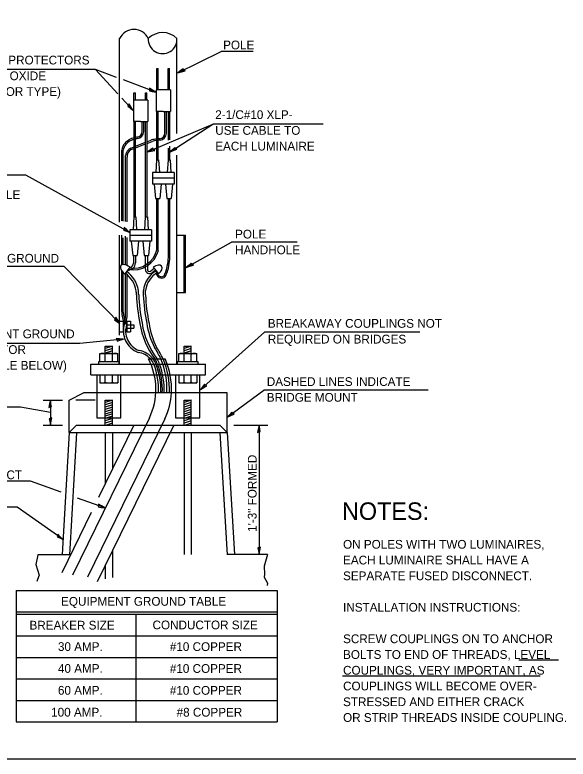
# Model space of a CAD drawing. Extents: x 100 to 1675, y 75 to 1075.
# Drawn here: x 342 to 722, y 75 to 586 of the extents above; entities that cross this region are included whole.
import ezdxf

# ---------------------------------------------------------------- set-up
doc = ezdxf.new("R2010")
doc.units = 0
doc.layers.add('Sheets_General Details', color=7, linetype='Continuous')
doc.layers.add('Sheets_Major Grid', color=7, linetype='Continuous')

msp = doc.modelspace()

# ---------------------------------------------------------------- linework, layer by layer
at = {"layer": 'Sheets_General Details'}
for p, q in [((413.86, 443.41), (413.86, 569.39)), ((453.23, 504.09), (453.23, 569.39)), ((453.81, 545.78), (483.61, 560.38)), ((505.61, 560.38), (483.61, 560.38)), ((397.39, 548.04), (306.44, 548.04)), ((411.78, 542.66), (397.39, 548.04)), ((412.67, 531.4), (397.39, 548.04)), ((439.32, 548.78), (440.3, 548.78)), ((439.32, 534.06), (439.32, 548.78)), ((440.3, 534.06), (440.3, 548.78)), ((447.19, 548.78), (448.18, 548.78)), ((447.19, 534.06), (447.19, 548.78)), ((448.18, 534.06), (448.18, 548.78)), ((438.76, 532.57), (416.56, 540.87)), ((423.72, 532.11), (424.7, 532.11)), ((423.72, 527.02), (423.72, 532.11)), ((424.7, 527.02), (424.7, 532.11)), ((431.59, 532.11), (432.57, 532.11)), ((431.59, 527.02), (431.59, 532.11)), ((432.57, 527.02), (432.57, 532.11)), ((448.79, 534.06), (438.94, 534.06)), ((438.94, 534.06), (438.94, 519.3)), ((443.86, 534.06), (443.86, 534.06)), ((448.79, 534.06), (448.79, 519.3)), ((423.04, 520.1), (415.47, 528.34)), ((433.18, 527.02), (423.34, 527.02)), ((423.34, 527.02), (423.34, 512.26)), ((428.26, 527.02), (428.26, 527.02)), ((433.18, 527.02), (433.18, 512.26)), ((443.86, 519.3), (438.94, 519.3)), ((439.46, 486.19), (439.46, 519.3)), ((440.44, 486.19), (440.44, 519.3)), ((443.86, 519.3), (448.79, 519.3)), ((444.98, 504.28), (444.98, 519.3)), ((446, 504.35), (446, 519.3)), ((447.33, 499.56), (447.33, 519.3)), ((448.32, 499.89), (448.32, 519.3)), ((428.26, 512.26), (423.34, 512.26)), ((423.85, 447.02), (423.85, 512.26)), ((424.84, 447.02), (424.84, 512.26)), ((428.26, 512.26), (428.26, 512.26)), ((428.26, 512.26), (433.18, 512.26)), ((429.38, 505.62), (429.38, 512.26)), ((430.4, 505.56), (430.4, 512.26)), ((431.73, 447.02), (431.73, 512.26)), ((432.71, 447.02), (432.71, 512.26)), ((432.95, 491.48), (477.73, 510.51)), ((448.46, 491.48), (477.73, 510.51)), ((553.51, 510.51), (477.73, 510.51)), ((424.84, 495.41), (431.73, 498.09)), ((424.84, 494.28), (431.73, 496.97)), ((432.71, 498.48), (435.82, 499.69)), ((432.71, 497.35), (436.17, 498.7)), ((448.32, 486.19), (448.32, 495.36)), ((415.41, 444.24), (415.41, 492.72)), ((416.39, 444.03), (416.39, 492.6)), ((421.58, 494.14), (423.85, 495.03)), ((421.68, 493.06), (423.85, 493.9)), ((447.33, 486.19), (447.33, 494.07)), ((418.01, 443.82), (418.01, 489.03)), ((419, 443.61), (419, 487.8)), ((439.25, 486.19), (438.72, 477.33)), ((439.25, 486.19), (439.25, 486.19)), ((439.25, 486.19), (440.64, 486.19)), ((439.95, 486.19), (439.95, 486.19)), ((440.64, 486.19), (440.64, 486.19)), ((440.64, 486.19), (441.18, 477.33)), ((447.13, 486.19), (446.59, 477.33)), ((447.13, 486.19), (447.13, 486.19)), ((447.13, 486.19), (448.52, 486.19)), ((447.82, 486.19), (447.82, 486.19)), ((448.52, 486.19), (448.52, 486.19)), ((448.52, 486.19), (449.05, 477.33)), ((453.23, 345.9), (453.23, 489.22)), ((451.27, 477.33), (436.51, 477.33)), ((436.51, 477.33), (436.51, 469.46)), ((451.27, 477.33), (451.27, 469.46)), ((451.27, 473.39), (436.51, 473.39)), ((451.27, 469.46), (436.51, 469.46)), ((437.49, 469.46), (438.47, 459.61)), ((442.41, 469.46), (441.43, 459.61)), ((448.81, 469.46), (443.01, 469.46)), ((445.36, 469.46), (446.35, 459.61)), ((450.28, 469.46), (449.3, 459.61)), ((438.47, 459.61), (441.43, 459.61)), ((438.97, 459.61), (438.97, 459.61)), ((439.46, 424.23), (439.46, 459.61)), ((440.44, 423.83), (440.44, 459.61)), ((440.93, 459.61), (440.93, 459.61)), ((446.35, 459.61), (449.3, 459.61)), ((446.84, 459.61), (446.84, 459.61)), ((447.33, 420.98), (447.33, 459.61)), ((448.32, 419.54), (448.32, 459.61)), ((448.81, 459.61), (448.81, 459.61)), ((423.65, 447.02), (423.12, 438.16)), ((423.65, 447.02), (423.65, 447.02)), ((423.65, 447.02), (425.04, 447.02)), ((424.35, 447.02), (424.35, 447.02)), ((425.04, 447.02), (425.04, 447.02)), ((425.04, 447.02), (425.58, 438.16)), ((431.52, 447.02), (430.99, 438.16)), ((431.52, 447.02), (431.52, 447.02)), ((431.52, 447.02), (432.91, 447.02)), ((432.22, 447.02), (432.22, 447.02)), ((432.91, 447.02), (432.91, 447.02)), ((432.91, 447.02), (433.45, 438.16)), ((413.86, 365.92), (413.86, 434.47)), ((415.41, 414.02), (415.41, 434.47)), ((435.67, 438.16), (420.9, 438.16)), ((420.9, 438.16), (420.9, 430.28)), ((435.67, 434.22), (420.9, 434.22)), ((435.67, 438.16), (435.67, 430.28)), ((453.23, 434.48), (459.14, 434.48)), ((453.23, 434.48), (459.14, 434.48)), ((458.16, 395.11), (458.16, 434.48)), ((459.14, 395.11), (459.14, 434.48)), ((416.39, 414.24), (416.39, 432.6)), ((418.01, 414), (418.01, 433.64)), ((419, 413.62), (419, 432.81)), ((435.67, 430.28), (420.9, 430.28)), ((421.89, 430.28), (422.87, 420.44)), ((426.81, 430.28), (425.82, 420.44)), ((433.2, 430.28), (427.41, 430.28)), ((429.76, 430.28), (430.74, 420.44)), ((434.68, 430.28), (433.7, 420.44)), ((459.6, 412.26), (490.62, 429.49)), ((535.72, 429.49), (490.62, 429.49)), ((422.87, 420.44), (425.82, 420.44)), ((423.36, 420.44), (423.36, 420.44)), ((423.36, 420.44), (423.36, 415.31)), ((424.74, 420.44), (424.74, 415.38)), ((425.33, 420.44), (425.33, 420.44)), ((430.74, 420.44), (433.7, 420.44)), ((431.24, 420.44), (431.24, 420.44)), ((431.52, 420.44), (431.52, 411.01)), ((432.91, 420.44), (432.91, 410.94)), ((433.2, 420.44), (433.2, 420.44)), ((375.89, 412.87), (312.53, 412.87)), ((414.09, 373.81), (375.89, 412.87)), ((415.41, 382), (415.41, 409.9)), ((416.39, 381.54), (416.39, 408.71)), ((420.98, 412.41), (417.39, 407.82)), ((417.94, 408.52), (417.94, 408.52)), ((419.17, 410.08), (419.17, 410.08)), ((420.44, 411.7), (420.44, 411.7)), ((437.68, 411.49), (435.26, 409.75)), ((438.59, 410.34), (436.2, 408.62)), ((436.96, 412.42), (440.55, 407.84)), ((437.51, 411.73), (437.51, 411.73)), ((438.78, 410.11), (438.78, 410.11)), ((440, 408.54), (440, 408.54)), ((418.01, 380.11), (418.01, 408.21)), ((419, 378.29), (419, 407.39)), ((430.16, 393.44), (430.16, 396.5)), ((431.67, 393.44), (431.67, 396.5)), ((453.23, 395.11), (453.23, 395.11)), ((453.23, 395.11), (459.14, 395.11)), ((413.86, 375.43), (416.32, 375.43)), ((418.79, 372.97), (416.32, 375.43)), ((416.32, 375.43), (416.32, 368.05)), ((418.79, 375.43), (421.25, 375.43)), ((418.79, 375.43), (418.79, 368.05)), ((418.79, 372.97), (423.71, 372.97)), ((421.25, 375.43), (421.25, 368.05)), ((423.71, 372.97), (423.71, 370.51)), ((413.86, 368.05), (416.32, 368.05)), ((416.52, 368.25), (416.32, 368.05)), ((418.02, 369.75), (418.79, 370.51)), ((418.79, 370.51), (423.71, 370.51)), ((418.79, 368.05), (421.25, 368.05)), ((469.3, 328.53), (513.26, 367.96)), ((619.78, 367.96), (513.26, 367.96)), ((416.58, 363.01), (386.69, 360.1)), ((386.69, 360.1), (296.95, 360.1)), ((404.02, 358.21), (408.94, 358.21)), ((408.94, 358.21), (404.02, 356.61)), ((404.02, 347.82), (404.02, 358.21)), ((406.48, 358.21), (406.48, 358.21)), ((408.94, 347.82), (408.94, 358.21)), ((413.86, 345.9), (413.86, 358.44)), ((458.16, 358.21), (463.08, 358.21)), ((463.08, 358.21), (458.16, 356.61)), ((458.16, 347.82), (458.16, 358.21)), ((460.62, 358.21), (460.62, 358.21)), ((463.08, 347.82), (463.08, 358.21)), ((400.33, 353.29), (400.33, 353.29)), ((400.33, 353.29), (412.63, 353.29)), ((400.33, 347.82), (400.33, 353.29)), ((408.94, 356.67), (404.02, 355.07)), ((408.94, 355.07), (404.02, 353.49)), ((408.94, 353.41), (408.55, 353.29)), ((412.63, 347.82), (412.63, 353.29)), ((454.46, 353.29), (454.46, 353.29)), ((454.46, 353.29), (466.76, 353.29)), ((454.46, 347.82), (454.46, 353.29)), ((463.08, 356.67), (458.16, 355.07)), ((463.08, 355.07), (458.16, 353.49)), ((462.34, 353.29), (462.34, 353.29)), ((466.76, 347.82), (466.76, 353.29)), ((399.51, 345.87), (399.51, 347.82)), ((399.51, 347.82), (413.33, 347.82)), ((413.33, 347.82), (413.33, 345.9)), ((433.71, 349.47), (445.2, 349.47)), ((453.71, 345.87), (453.71, 347.82)), ((453.71, 347.82), (467.53, 347.82)), ((467.53, 347.82), (467.53, 345.9)), ((394.18, 345.9), (472.92, 345.9)), ((394.18, 338.53), (394.18, 345.9)), ((413.33, 345.9), (413.33, 345.9)), ((453.71, 345.9), (453.71, 346.4)), ((453.71, 345.9), (453.71, 345.9)), ((467.53, 345.9), (467.53, 345.9)), ((467.53, 345.9), (467.53, 345.9)), ((472.92, 338.53), (472.92, 345.9)), ((394.18, 338.53), (472.92, 338.53)), ((398.18, 338.53), (398.18, 309)), ((400.33, 338.53), (400.33, 333.06)), ((404.02, 333.06), (404.02, 338.53)), ((408.94, 333.06), (408.94, 338.53)), ((412.63, 338.53), (412.63, 333.06)), ((414.78, 309), (414.78, 338.46)), ((452.31, 338.53), (452.31, 309)), ((454.46, 338.53), (454.46, 333.06)), ((458.16, 333.06), (458.16, 338.53)), ((463.08, 333.06), (463.08, 338.53)), ((466.76, 338.53), (466.76, 333.06)), ((468.92, 338.53), (468.92, 338.53)), ((468.92, 309), (468.92, 338.53)), ((400.33, 333.06), (400.33, 333.06)), ((400.33, 333.06), (412.63, 333.06)), ((408.94, 332.93), (408.55, 333.06)), ((454.46, 333.06), (454.46, 333.06)), ((454.46, 333.06), (466.76, 333.06)), ((463.08, 332.93), (462.69, 333.06)), ((487.79, 309.57), (512.8, 328.18)), ((625.53, 328.18), (512.8, 328.18)), ((379.38, 321.29), (389.02, 326.22)), ((487.65, 326.22), (389.02, 326.22)), ((487.65, 299.13), (487.65, 326.22)), ((361.42, 321.29), (374.6, 321.29)), ((366.36, 321.29), (366.36, 304.05)), ((379.38, 299.13), (379.38, 321.29)), ((397.04, 321.29), (383.86, 321.29)), ((404.02, 321.29), (404.02, 321.29)), ((404.02, 321.29), (409.01, 321.29)), ((408.94, 321.29), (404.02, 319.7)), ((404.02, 309), (404.02, 321.29)), ((408.94, 319.71), (404.02, 318.11)), ((408.94, 318.12), (404.02, 316.52)), ((408.94, 316.52), (404.02, 314.92)), ((408.94, 309), (408.94, 321.29)), ((458.16, 321.29), (458.16, 321.29)), ((458.16, 321.29), (463.14, 321.29)), ((463.08, 321.29), (458.16, 319.7)), ((458.16, 308.89), (458.16, 321.29)), ((463.08, 319.71), (458.16, 318.11)), ((463.08, 318.12), (458.16, 316.52)), ((463.08, 316.52), (458.16, 314.92)), ((463.08, 309), (463.08, 321.29)), ((345.78, 316.39), (296.03, 316.39)), ((366.36, 312.77), (345.78, 316.39)), ((408.94, 314.93), (404.02, 313.33)), ((408.94, 313.33), (404.02, 311.73)), ((408.94, 311.74), (404.02, 310.14)), ((463.08, 314.93), (458.16, 313.33)), ((463.08, 313.33), (458.16, 311.73)), ((463.08, 311.74), (458.16, 310.14)), ((434.28, 309), (381.57, 201.16)), ((444.95, 308.43), (391.92, 199.92)), ((398.18, 309), (414.78, 309)), ((404.02, 309), (404.02, 309)), ((405.4, 309), (404.02, 308.55)), ((404.02, 304.08), (404.02, 308.89)), ((408.94, 308.55), (404.02, 306.95)), ((408.94, 306.96), (404.02, 305.36)), ((408.94, 310.15), (405.4, 309)), ((408.94, 309), (408.94, 309)), ((408.94, 304.08), (408.94, 309)), ((452.31, 309), (468.92, 309)), ((459.59, 309.01), (458.16, 308.55)), ((458.16, 309), (458.16, 309)), ((458.16, 304.08), (458.16, 308.89)), ((463.08, 308.55), (458.16, 306.95)), ((463.08, 306.96), (458.16, 305.36)), ((463.08, 310.15), (459.6, 309.02)), ((463.08, 309), (463.08, 309)), ((463.08, 304.08), (463.08, 309)), ((361.42, 304.05), (374.6, 304.05)), ((384.3, 304.05), (379.38, 299.13)), ((384.3, 304.05), (482.73, 304.05)), ((451.04, 304.05), (398.48, 196.52)), ((423.65, 304.05), (399.4, 254.42)), ((408.94, 305.36), (404.91, 304.05)), ((463.08, 305.36), (459.05, 304.05)), ((482.73, 304.05), (487.65, 299.13)), ((492.31, 304.05), (515.66, 304.05)), ((509.55, 304.05), (509.55, 215.47)), ((379.38, 299.13), (374.49, 215.47)), ((379.38, 299.13), (487.65, 299.13)), ((384.3, 298.85), (379.4, 215.19)), ((404.02, 299.13), (404.02, 263.89)), ((408.94, 299.13), (408.94, 273.96)), ((458.16, 299.13), (458.16, 215.47)), ((463.08, 299.13), (463.08, 215.47)), ((482.74, 298.84), (487.69, 215.18)), ((487.65, 299.13), (492.6, 215.47)), ((352.63, 265.56), (303.46, 265.56)), ((373.77, 258), (352.63, 265.56)), ((403.7, 247.28), (384.97, 253.98)), ((343.67, 247.78), (288.37, 247.78)), ((375.08, 225.59), (343.67, 247.78)), ((394.42, 244.23), (374.15, 202.78)), ((379.4, 215.19), (357.76, 215.19)), ((408.94, 217.94), (408.94, 199.5)), ((515.43, 215.47), (487.69, 215.47)), ((404.02, 207.87), (404.02, 198.67)), ((343.01, 190.73), (522.04, 190.73)), ((343.01, 190.73), (343.01, 100.5)), ((522.04, 190.73), (522.04, 100.5)), ((343.01, 175.96), (522.04, 175.96)), ((343.01, 174.32), (522.04, 174.32)), ((425.03, 174.32), (425.03, 100.5)), ((343.01, 159.56), (522.04, 159.56)), ((343.01, 144.8), (522.04, 144.8)), ((687.79, 143.16), (715.04, 143.16)), ((343.01, 130.03), (522.04, 130.03)), ((566.78, 132.18), (702.34, 132.18)), ((343.01, 115.27), (522.04, 115.27)), ((343.01, 100.5), (522.04, 100.5))]:
    msp.add_line(p, q, dxfattribs=at)
for points in [[(458.76, 547.04), (457.97, 547.72), (457.42, 548.48), (455.86, 547.27), (453.81, 545.78), (456.42, 546.52)], [(434.44, 535.3), (434.48, 534.26), (434.31, 533.34), (436.26, 533.04), (438.76, 532.57), (436.43, 533.96)], [(420.43, 524.49), (419.99, 523.54), (419.42, 522.8), (421.03, 521.65), (423.04, 520.1), (421.59, 522.39)], [(437.96, 492.47), (437.21, 493.2), (436.71, 493.98), (435.08, 492.86), (432.95, 491.48), (435.6, 492.08)], [(453.22, 493.33), (452.36, 493.91), (451.72, 494.6), (450.32, 493.21), (448.46, 491.48), (450.96, 492.53)], [(417.06, 439.67), (416.96, 438.63), (416.65, 437.75), (418.54, 437.17), (420.94, 436.34), (418.84, 438.05)], [(464.47, 413.77), (463.65, 414.41), (463.07, 415.14), (461.57, 413.85), (459.6, 412.26), (462.16, 413.13)], [(411.34, 378.12), (410.94, 377.15), (410.39, 376.4), (412.03, 375.29), (414.09, 373.81), (412.57, 376.06)], [(411.51, 363.56), (412, 362.65), (412.25, 361.75), (414.14, 362.33), (416.58, 363.01), (413.88, 363.23)], [(473.72, 331.09), (472.78, 331.53), (472.05, 332.12), (470.88, 330.52), (469.3, 328.53), (471.61, 329.95)], [(365.31, 316.3), (366.27, 316.7), (367.19, 316.86), (366.79, 318.79), (366.36, 321.29), (365.87, 318.63)], [(492.43, 311.71), (491.53, 312.24), (490.85, 312.89), (489.54, 311.41), (487.79, 309.57), (490.22, 310.77)], [(367.4, 309.05), (366.44, 308.64), (365.52, 308.49), (365.92, 306.55), (366.36, 304.05), (366.84, 306.72)], [(508.5, 299.05), (509.46, 299.46), (510.38, 299.62), (509.98, 301.55), (509.55, 304.05), (509.06, 301.38)], [(399.34, 249.95), (399.4, 248.91), (399.24, 247.99), (401.2, 247.71), (403.7, 247.28), (401.35, 248.63)], [(371.6, 229.33), (371.38, 228.31), (370.98, 227.47), (372.79, 226.68), (375.08, 225.59), (373.19, 227.53)], [(510.59, 220.47), (509.63, 220.06), (508.71, 219.9), (509.11, 217.97), (509.55, 215.47), (510.03, 218.13)]]:
    msp.add_lwpolyline(points, close=True, dxfattribs=at)
for points in [[(420.94, 436.34), (349.52, 475.63), (281.58, 475.63)], [(357.76, 215.19), (356.42, 208.6), (357.43, 204.89), (358.78, 201.19), (357.43, 198.16), (357.1, 196.81)], [(515.43, 215.47), (513.07, 207.26), (513.4, 201.86), (513.07, 199.85), (515.43, 195.8), (515.09, 194.12)]]:
    msp.add_lwpolyline(points, dxfattribs=at)
for centre, radius, start, end in [((423.71, 564.53), 10.98, 26.2892, 153.6992), ((443.39, 559.26), 14.13, 45.8262, 134.1681), ((443.39, 568.77), 9.86, 176.3764, 3.6236), ((425.49, 505.5), 3.89, 276.8943, 1.8414), ((425.49, 505.5), 4.91, 277.3808, 0.694), ((427.08, 488.87), 12.81, 104.56, 139.392), ((427.08, 488.87), 12.81, 95.0072, 100.0541), ((427.08, 488.87), 11.79, 94.6414, 100.9336), ((440.63, 484.17), 16.25, 94.1223, 107.192), ((442.68, 487.79), 12.81, 95.0072, 100.0541), ((441.1, 504.41), 3.89, 276.8943, 358.1586), ((441.1, 504.41), 4.91, 277.3808, 359.306), ((422.54, 492.26), 7.14, 135.8044, 176.3021), ((422.54, 492.26), 6.15, 135.8044, 176.8631), ((427.08, 488.87), 11.79, 105.8505, 139.392), ((440.63, 484.17), 15.2, 94.4071, 107.0302), ((442.68, 487.79), 11.79, 94.6414, 100.9336), ((424.5, 488.3), 6.53, 116.5521, 173.6439), ((424.5, 488.3), 5.52, 120.6991, 185.2128), ((423.33, 428.37), 17.71, 258.7973, 345.1466), ((423.33, 428.37), 16.65, 260.6453, 345.6), ((413.83, 420.03), 33.52, 338.47, 1.6248), ((413.89, 420.03), 34.43, 338.47, 359.1799), ((419.83, 415.38), 4.92, 265.8399, 0), ((419.92, 415.31), 3.44, 281.751, 0), ((406.04, 392.73), 21.09, 10.2925, 52.9151), ((448.15, 394.27), 18.12, 120.5256, 173.0512), ((434.48, 411.01), 2.95, 180, 305.7355), ((448.15, 394.27), 16.67, 119.8655, 172.312), ((434.39, 410.94), 1.48, 180, 305.7422), ((442.89, 408.95), 4.01, 167.0525, 284.0415), ((442.74, 408.83), 2.95, 180, 284.0415), ((406.04, 392.73), 19.58, 10.2925, 52.9883), ((442.06, 408.76), 3.13, 296.5997, 340.7393), ((442, 408.76), 4.15, 296.5997, 340.7393), ((244.93, 384.77), 180.73, 2.7361, 3.6346), ((537.98, 397.21), 112.59, 181.9419, 191.9373), ((244.93, 384.77), 182.24, 2.7361, 3.6346), ((539.49, 397.28), 112.59, 181.9419, 191.9373), ((542.68, 397.25), 112.59, 181.9419, 191.9373), ((544.2, 397.25), 112.59, 181.9419, 191.9373), ((438.77, 382.36), 23.36, 180.8933, 197.7688), ((438.77, 382.36), 22.39, 182.1039, 203.0771), ((404.46, 379.69), 13.56, 342.6866, 1.7665), ((404.43, 379.47), 14.62, 338.0904, 355.3583), ((433.01, 368.74), 16.54, 160.3144, 204.0633), ((433.01, 368.74), 15.03, 163.0634, 204.0639), ((479.93, 381.41), 52.64, 188.1801, 217.3603), ((481.44, 381.48), 52.64, 188.1801, 217.4574), ((484.64, 381.45), 52.64, 188.1801, 207.113), ((486.15, 381.45), 52.64, 188.1801, 207.113), ((432.95, 369.44), 15.27, 206.5489, 247.9993), ((432.87, 369.47), 16.72, 206.5489, 248.0611), ((395.21, 329.12), 51.14, 23.445, 33.657), ((395.48, 328.29), 52.64, 23.725, 33.657), ((402.23, 349.25), 4.02, 62.6788, 118.2537), ((406.48, 346.61), 6.66, 68.0607, 111.1319), ((410.84, 349.41), 3.87, 62.0887, 118.9827), ((424.93, 340.57), 13.51, 41.2396, 82.8195), ((424.93, 340.57), 14.9, 36.6916, 81.1268), ((456.35, 349.37), 3.91, 61.8658, 118.8589), ((460.64, 346.55), 6.73, 68.0913, 111.2941), ((464.96, 349.88), 3.43, 58.2253, 121.7746), ((393.86, 328.66), 44.95, 334.0607, 27.5722), ((424.93, 340.57), 13.51, 23.2723, 41.2396), ((424.93, 340.57), 14.9, 20.9848, 36.6916), ((424.9, 340.57), 15.91, 19.5947, 34.024), ((424.96, 340.57), 17.18, 18.0973, 31.2166), ((395.21, 329.12), 51.14, 356.7446, 23.445), ((395.48, 328.29), 52.64, 357.7425, 23.725), ((396.85, 328.65), 52.64, 357.3478, 23.295), ((393.15, 328.83), 47.37, 356.8339, 21.1187), ((392.33, 327.94), 49.86, 358.0245, 21.1187), ((392.34, 327.9), 50.87, 358.0991, 20.7215), ((392.37, 327.94), 52.12, 358.1101, 20.1646), ((402.23, 337.1), 4.02, 241.7463, 297.3212), ((406.48, 339.73), 6.66, 248.8681, 291.9393), ((410.84, 336.94), 3.87, 241.0173, 297.9113), ((456.37, 337.1), 4.02, 241.7463, 297.3212), ((460.61, 339.73), 6.66, 248.8681, 291.9393), ((464.98, 336.94), 3.87, 241.0173, 297.9113), ((403.44, 328.33), 46.04, 334.3833, 357.3702)]:
    msp.add_arc(centre, radius, start, end, dxfattribs=at)
for centre, major_axis, ratio, start_param, end_param in [((419.19, 410.11), (4.38, -3.44), 0.522523, 1.563737, 4.712389), ((438.75, 410.13), (3.94, 3.09), 0.581437, 4.712389, 7.848633)]:
    msp.add_ellipse(centre, major_axis=major_axis, ratio=ratio, start_param=start_param, end_param=end_param, dxfattribs=at)
at = {"layer": 'Sheets_Major Grid'}
msp.add_lwpolyline([(100, 1075), (1675, 1075), (1675, 75), (100, 75)], close=True, dxfattribs=at)

# ---------------------------------------------------------------- texts
at = {"layer": 'Sheets_General Details'}
for s, height, p in [('POLE', 6, (484.91, 561.86)), ('SURGE PROTECTORS', 6, (306.76, 551.51)), ('(METAL OXIDE', 6, (306.76, 540.71)), ('VARISTOR TYPE)', 6, (306.76, 529.91)), ('2-1/C#10 XLP-', 6, (479.49, 514.06)), ('USE CABLE TO', 6, (479.49, 503.26)), ('EACH LUMINAIRE', 6, (479.49, 492.46)), ('UNLESS SINGLE ', 6, (281.96, 459.2)), ('POLE', 6, (493.11, 432.13)), ('HANDHOLE', 6, (493.11, 421.33)), ('POLE GROUND', 6, (313.03, 415.55)), ('BREAKAWAY COUPLINGS NOT', 6, (515.57, 370.89)), ('EQUIPMENT GROUND', 6, (297.43, 363.72)), ('REQUIRED ON BRIDGES', 6, (515.57, 360.09)), ('CONDUCTOR', 6, (297.43, 352.92)), ('(SEE TABLE BELOW)', 6, (297.43, 342.12)), ('DASHED LINES INDICATE', 6, (514.86, 330.96)), ('BRIDGE MOUNT', 6, (514.86, 320.16)), ('UNIT DUCT', 6, (303.7, 267.01)), ('NOTES:', 12, (566.47, 239.1)), ('ON POLES WITH TWO LUMINAIRES,', 6, (567.2, 219.34)), ('EACH LUMINAIRE SHALL HAVE A', 6, (567.2, 208.54)), ('SEPARATE FUSED DISCONNECT.', 6, (567.2, 197.74)), ('EQUIPMENT GROUND TABLE', 6, (373.73, 180.21)), ('INSTALLATION INSTRUCTIONS:', 6, (567.2, 176.14)), ('BREAKER SIZE', 6, (352.06, 163.86)), ('CONDUCTOR SIZE', 6, (436.47, 164.03)), ('SCREW COUPLINGS ON TO ANCHOR', 6, (567.2, 154.54)), ('30 AMP.', 6, (371.57, 149.19)), ('#10 COPPER', 6, (448.34, 149.15)), ('BOLTS TO END OF THREADS, LEVEL', 6, (567.2, 143.74)), ('40 AMP.', 6, (371.57, 134.19)), ('#10 COPPER', 6, (448.34, 134.15)), ('COUPLINGS, VERY IMPORTANT, AS', 6, (567.2, 132.94)), ('COUPLINGS WILL BECOME OVER-', 6, (567.2, 122.14)), ('60 AMP.', 6, (371.57, 119.19)), ('#10 COPPER', 6, (448.34, 119.15)), ('STRESSED AND EITHER CRACK', 6, (567.2, 111.34)), ('100 AMP.', 6, (366.91, 104.19)), ('#8 COPPER', 6, (453, 104.15)), ('OR STRIP THREADS INSIDE COUPLING.', 6, (567.2, 100.54))]:
    msp.add_text(s, height=height, dxfattribs=at).set_placement(p)
msp.add_text('1\'-3" FORMED', height=6, rotation=90, dxfattribs=at).set_placement((507.87, 230.85))

doc.saveas('drawing.dxf')
